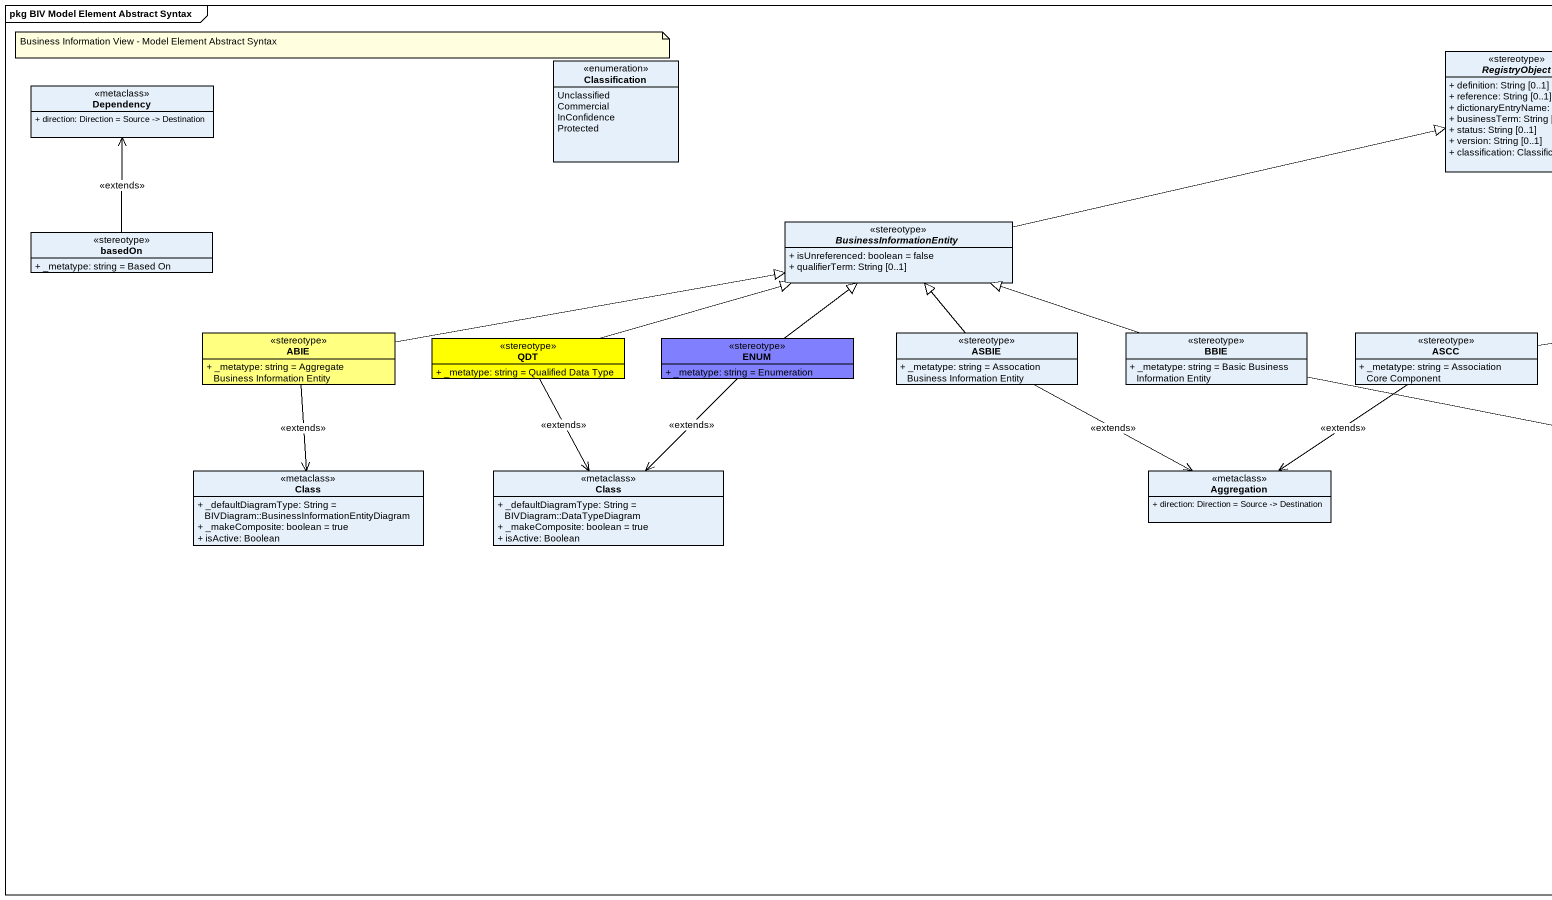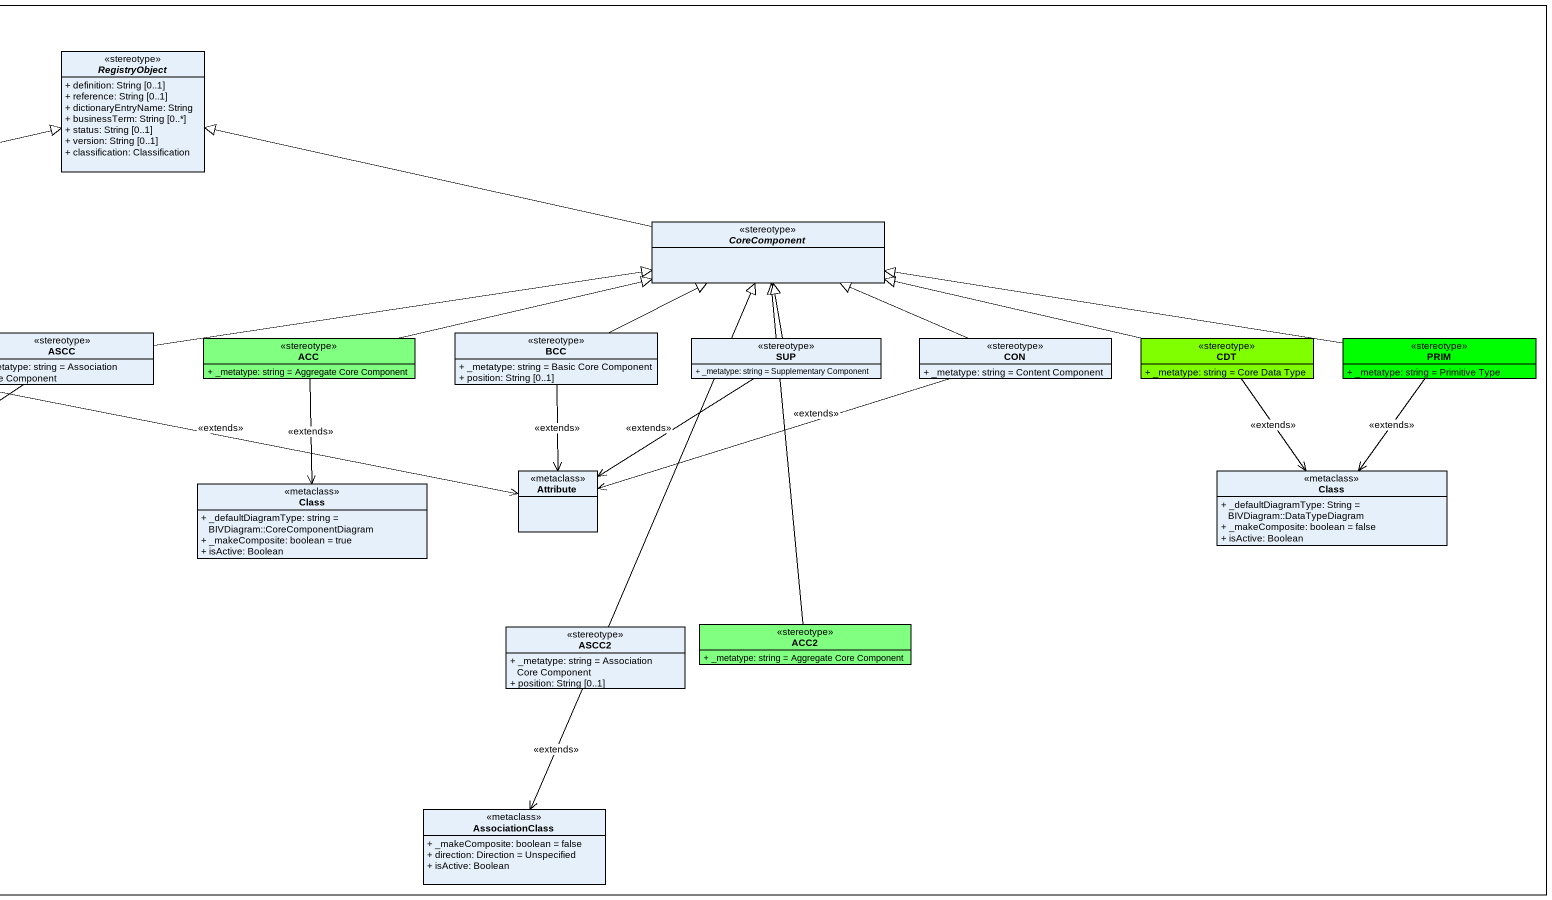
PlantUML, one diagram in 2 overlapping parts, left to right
@startuml
mainframe pkg BIV Model Element Abstract Syntax
hide circle
hide empty members
skinparam classAttributeIconSize 0
enum Classification {
  Unclassified
  Commercial
  InConfidence
  Protected
}
abstract class RegistryObject <<stereotype>> {
  + definition: String [0..1]
  + reference: String [0..1]
  + dictionaryEntryName: String
  + businessTerm: String [0..*]
  + status: String [0..1]
  + version: String [0..1]
  + classification: Classification
}
class Dependency <<metaclass>> {
  + direction: Direction = Source -> Destination
}
class basedOn <<stereotype>> {
  + _metatype: string = Based On
}
abstract class BusinessInformationEntity <<stereotype>> {
  + isUnreferenced: boolean = false
  + qualifierTerm: String [0..1]
}
abstract class CoreComponent <<stereotype>>
class ABIE <<stereotype>> #FFFF80 {
  + _metatype: string = Aggregate Business Information Entity
}
class QDT <<stereotype>> #FFFF00 {
  + _metatype: string = Qualified Data Type
}
class "ENUM" as ENUM_ <<stereotype>> #8080FF {
  + _metatype: string = Enumeration
}
class ASBIE <<stereotype>> {
  + _metatype: string = Assocation Business Information Entity
}
class BBIE <<stereotype>> {
  + _metatype: string = Basic Business Information Entity
}
class ASCC <<stereotype>> {
  + _metatype: string = Association Core Component
}
class ACC <<stereotype>> #80FF80 {
  + _metatype: string = Aggregate Core Component
}
class BCC <<stereotype>> {
  + _metatype: string = Basic Core Component
  + position: String [0..1]
}
class SUP <<stereotype>> {
  + _metatype: string = Supplementary Component
}
class CON <<stereotype>> {
  + _metatype: string = Content Component
}
class CDT <<stereotype>> #80FF00 {
  + _metatype: string = Core Data Type
}
class PRIM <<stereotype>> #00FF00 {
  + _metatype: string = Primitive Type
}
class "Class" as Class_ <<metaclass>> {
  + _defaultDiagramType: String = BIVDiagram::BusinessInformationEntityDiagram
  + _makeComposite: boolean = true
  + isActive: Boolean
}
class "Class" as Class__2 <<metaclass>> {
  + _defaultDiagramType: String = BIVDiagram::DataTypeDiagram
  + _makeComposite: boolean = true
  + isActive: Boolean
}
class Aggregation <<metaclass>> {
  + direction: Direction = Source -> Destination
}
class Attribute <<metaclass>>
class "Class" as Class__3 <<metaclass>> {
  + _defaultDiagramType: String = BIVDiagram::DataTypeDiagram
  + _makeComposite: boolean = false
  + isActive: Boolean
}
class "Class" as Class__4 <<metaclass>> {
  + _defaultDiagramType: string = BIVDiagram::CoreComponentDiagram
  + _makeComposite: boolean = true
  + isActive: Boolean
}
class ASCC2 <<stereotype>> {
  + _metatype: string = Association Core Component
  + position: String [0..1]
}
class ACC2 <<stereotype>> #80FF80 {
  + _metatype: string = Aggregate Core Component
}
class AssociationClass <<metaclass>> {
  + _makeComposite: boolean = false
  + direction: Direction = Unspecified
  + isActive: Boolean
}
basedOn -up-> Dependency : <<extends>>
BusinessInformationEntity -right-|> RegistryObject
CoreComponent -left-|> RegistryObject
ABIE -right-|> BusinessInformationEntity
ABIE --> Class_ : <<extends>>
QDT -right-|> BusinessInformationEntity
QDT --> Class__2 : <<extends>>
ENUM_ -up-|> BusinessInformationEntity
ENUM_ --> Class__2 : <<extends>>
ASBIE -up-|> BusinessInformationEntity
ASBIE -right-> Aggregation : <<extends>>
BBIE -left-|> BusinessInformationEntity
BBIE -right-> Attribute : <<extends>>
ASCC -right-|> CoreComponent
ASCC --> Aggregation : <<extends>>
ACC -right-|> CoreComponent
ACC --> Class__4 : <<extends>>
BCC -right-|> CoreComponent
BCC --> Attribute : <<extends>>
SUP -up-|> CoreComponent
SUP --> Attribute : <<extends>>
CON -left-|> CoreComponent
CON -left-> Attribute : <<extends>>
CDT -left-|> CoreComponent
CDT --> Class__3 : <<extends>>
PRIM -left-|> CoreComponent
PRIM --> Class__3 : <<extends>>
ASCC2 -up-|> CoreComponent
ASCC2 --> AssociationClass : <<extends>>
ACC2 -up-|> CoreComponent
note as N1
  Business Information View - Model Element Abstract Syntax
end note
@enduml
